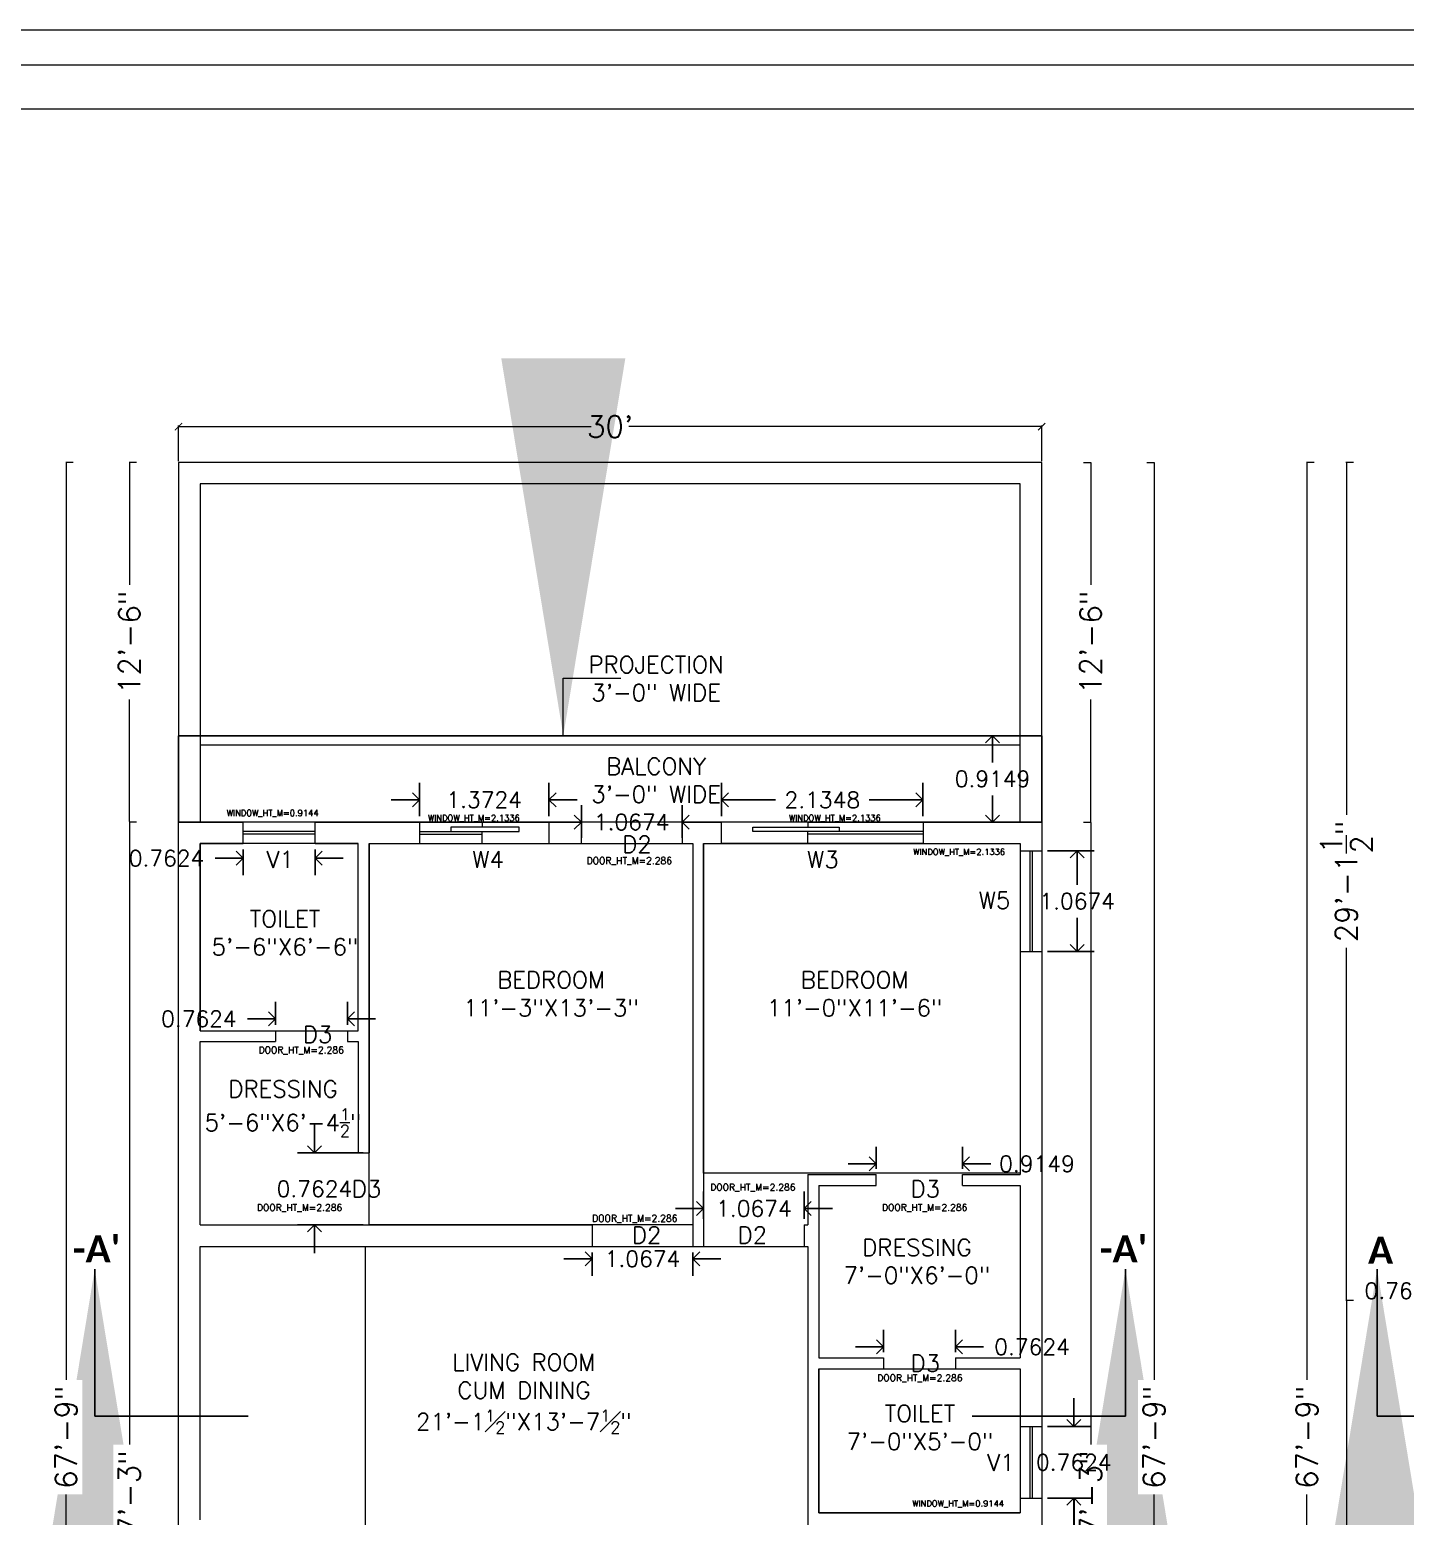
# Model space of a CAD drawing. Header units: metres. Extents: x 0 to 66.7, y 0 to 52.7.
# Drawn here: x 20.98 to 35.56, y 36.93 to 52.69 of the extents above; entities that cross this region are included whole.
import ezdxf

# ---------------------------------------------------------------- set-up
doc = ezdxf.new("R2010")
doc.units = ezdxf.units.M
for name, color, linetype in [('BLK_1_FLR_1_BALCONY_1', 7, 'Continuous'), ('BLK_1_FLR_1_BLT_UP_AREA', 25, 'Continuous'), ('BLK_1_FLR_1_BLT_UP_AREA_DEDUCT', 25, 'Continuous'), ('BLK_1_FLR_1_NON_HABITATIONAL_DOOR_1', 210, 'Continuous'), ('BLK_1_FLR_1_NON_HABITATIONAL_DOOR_2', 210, 'Continuous'), ('BLK_1_FLR_1_NON_HABITATIONAL_DOOR_3', 210, 'Continuous'), ('BLK_1_FLR_1_NON_HABITATIONAL_DOOR_4', 210, 'Continuous'), ('BLK_1_FLR_1_REGULAR_ROOM_1', 154, 'Continuous'), ('BLK_1_FLR_1_REGULAR_ROOM_1_DOOR_1', 210, 'Continuous'), ('BLK_1_FLR_1_REGULAR_ROOM_1_WINDOW_1', 50, 'Continuous'), ('BLK_1_FLR_1_REGULAR_ROOM_2', 154, 'Continuous'), ('BLK_1_FLR_1_REGULAR_ROOM_2_DOOR_1', 210, 'Continuous'), ('BLK_1_FLR_1_REGULAR_ROOM_2_WINDOW_1', 50, 'Continuous'), ('BLK_1_FLR_1_REGULAR_ROOM_3', 154, 'Continuous'), ('BLK_1_FLR_1_REGULAR_ROOM_3_DOOR_1', 210, 'Continuous'), ('BLK_1_FLR_1_REGULAR_ROOM_3_WINDOW_2', 50, 'Continuous'), ('BLK_1_FLR_1_TOILET_1', 212, 'Continuous'), ('BLK_1_FLR_1_TOILET_1_VENTILATION', 50, 'Continuous'), ('BLK_1_FLR_1_TOILET_2', 212, 'Continuous'), ('BLK_1_FLR_1_TOILET_2_VENTILATION', 50, 'Continuous'), ('BLK_1_FLR_2_TOILET_1_VENTILATION', 50, 'Continuous')]:
    doc.layers.add(name, color=color, linetype=linetype)
doc.layers.add('TEXT', color=7, linetype='Continuous', lineweight=18)
doc.styles.get("Standard").update_dxf_attribs({"font": 'simplex.shx'})
doc.dimstyles.new('INSIDE 2', dxfattribs={"dimtxt": 8, "dimasz": 6, "dimexe": 0.125, "dimexo": 0.0625, "dimgap": 0.09, "dimtad": 1, "dimdec": 5, "dimzin": 3, "dimdsep": 46, "dimlunit": 4, "dimtxsty": 'Standard', "dimblk": 'ARCHTICK', "dimcen": 0.125, "dimdle": 0.125, "dimazin": 2, "dimtfac": 1, "dimtdec": 5, "dimtofl": 0, "dimtmove": 0, "dimatfit": 3, "dimfxl": 8, "dimfxlon": 1, "dimfrac": 1, "dimtolj": 1, "dimtzin": 0, "dimarcsym": 0})
doc.dimstyles.new('int. working', dxfattribs={"dimtxt": 9, "dimasz": 0.18, "dimexe": 0.18, "dimexo": 0.0625, "dimgap": 0.09, "dimtad": 0, "dimdec": 1, "dimzin": 0, "dimdsep": 46, "dimlunit": 4, "dimtxsty": 'Standard', "dimcen": 0.09, "dimadec": 0, "dimazin": 0, "dimtfac": 1, "dimtdec": 1, "dimtofl": 0, "dimtmove": 0, "dimatfit": 3, "dimfxl": 1, "dimtolj": 1, "dimtzin": 0, "dimlwd": 5, "dimlwe": 0, "dimarcsym": 0})
doc.dimstyles.get("Standard").update_dxf_attribs({"dimtxt": 0.17, "dimasz": 0.149, "dimexe": 0.18, "dimexo": 0.0625, "dimgap": 0.09, "dimtad": 0, "dimtih": 1, "dimtoh": 1, "dimdec": 4, "dimzin": 0, "dimdsep": 46, "dimtxsty": 'Standard', "dimblk": 'OPEN90', "dimcen": 0.09, "dimadec": 0, "dimazin": 0, "dimtfac": 1, "dimtdec": 4, "dimtofl": 0, "dimtmove": 0, "dimatfit": 1, "dimldrblk": 'OPEN', "dimfxl": 1, "dimtolj": 1, "dimtzin": 0, "dimarcsym": 0})

# ---------------------------------------------------------------- blocks, each defined once
blk = doc.blocks.new('_ArchTick')
at = {"color": 0, "linetype": 'ByBlock', "const_width": 0.15}
blk.add_lwpolyline([(-0.5, -0.5), (0.5, 0.5)], dxfattribs=at)
blk = doc.blocks.new('_Open90')
at = {"color": 0, "linetype": 'ByBlock', "lineweight": -2}
for p, q in [((0, 0), (-1, 0)), ((-0.5, 0.5), (0, 0)), ((0, 0), (-0.5, -0.5))]:
    blk.add_line(p, q, dxfattribs=at)
blk = doc.blocks.new('*D213')
at = {"layer": 'BLK_1_FLR_1_BALCONY_1', "color": 0, "lineweight": -2, "transparency": 16777216}
for p, q in [((31.416, 45.207), (31.006, 45.207)), ((31.186, 45.058), (31.186, 44.924)), ((31.186, 44.441), (31.186, 44.574)), ((31.416, 44.292), (31.006, 44.292))]:
    blk.add_line(p, q, dxfattribs=at)
at = {"layer": 'DEFPOINTS', "color": 0, "lineweight": 0, "transparency": 16777216}
for p in [(31.186, 45.207), (31.479, 45.207), (31.479, 44.292)]:
    blk.add_point(p, dxfattribs=at)
at = {"layer": 'BLK_1_FLR_1_BALCONY_1', "color": 0, "lineweight": -2, "transparency": 16777216, "xscale": 0.149, "yscale": 0.149, "zscale": 0.149}
for p, rotation in [((31.186, 45.207), 90), ((31.186, 44.292), 270)]:
    blk.add_blockref('_Open90', p, dxfattribs=dict(at, rotation=rotation))
at = {"layer": 'BLK_1_FLR_1_BALCONY_1', "color": 0, "lineweight": 0, "transparency": 16777216, "insert": (31.186, 44.749), "char_height": 0.17, "attachment_point": 5}
blk.add_mtext('\\A1;0.9149', dxfattribs=at)
blk = doc.blocks.new('_Open')
at = {"color": 0, "linetype": 'ByBlock', "lineweight": -2}
for p, q in [((-1, 0.17), (0, 0)), ((-1, -0.17), (0, 0)), ((0, 0), (-1, 0))]:
    blk.add_line(p, q, dxfattribs=at)
blk = doc.blocks.new('*D295')
at = {"layer": 'BLK_1_FLR_1_REGULAR_ROOM_1_WINDOW_1', "color": 0, "lineweight": -2, "transparency": 16777216}
for p, q in [((25.112, 44.354), (25.112, 44.708)), ((26.485, 44.354), (26.485, 44.708)), ((24.963, 44.528), (24.814, 44.528)), ((26.634, 44.528), (26.783, 44.528))]:
    blk.add_line(p, q, dxfattribs=at)
at = {"layer": 'DEFPOINTS', "color": 0, "lineweight": 0, "transparency": 16777216}
for p in [(26.485, 44.528), (25.112, 44.292), (26.485, 44.292)]:
    blk.add_point(p, dxfattribs=at)
at = {"layer": 'BLK_1_FLR_1_REGULAR_ROOM_1_WINDOW_1', "color": 0, "lineweight": -2, "transparency": 16777216, "xscale": 0.149, "yscale": 0.149, "zscale": 0.149}
blk.add_blockref('_Open90', (25.112, 44.528), dxfattribs=at)
at = {"layer": 'BLK_1_FLR_1_REGULAR_ROOM_1_WINDOW_1', "color": 0, "lineweight": -2, "transparency": 16777216, "xscale": 0.149, "yscale": 0.149, "zscale": 0.149, "rotation": 180}
blk.add_blockref('_Open90', (26.485, 44.528), dxfattribs=at)
at = {"layer": 'BLK_1_FLR_1_REGULAR_ROOM_1_WINDOW_1', "color": 0, "lineweight": 0, "transparency": 16777216, "insert": (25.798, 44.528), "char_height": 0.17, "attachment_point": 5}
blk.add_mtext('\\A1;1.3724', dxfattribs=at)
blk = doc.blocks.new('*D296')
at = {"layer": 'BLK_1_FLR_1_REGULAR_ROOM_2_WINDOW_1', "color": 0, "lineweight": -2, "transparency": 16777216}
for p, q in [((28.314, 44.354), (28.314, 44.706)), ((30.449, 44.354), (30.449, 44.706)), ((28.463, 44.526), (28.887, 44.526)), ((30.3, 44.526), (29.877, 44.526))]:
    blk.add_line(p, q, dxfattribs=at)
at = {"layer": 'DEFPOINTS', "color": 0, "lineweight": 0, "transparency": 16777216}
for p in [(30.449, 44.526), (28.314, 44.292), (30.449, 44.292)]:
    blk.add_point(p, dxfattribs=at)
at = {"layer": 'BLK_1_FLR_1_REGULAR_ROOM_2_WINDOW_1', "color": 0, "lineweight": -2, "transparency": 16777216, "xscale": 0.149, "yscale": 0.149, "zscale": 0.149, "rotation": 180}
blk.add_blockref('_Open90', (28.314, 44.526), dxfattribs=at)
at = {"layer": 'BLK_1_FLR_1_REGULAR_ROOM_2_WINDOW_1', "color": 0, "lineweight": -2, "transparency": 16777216, "xscale": 0.149, "yscale": 0.149, "zscale": 0.149}
blk.add_blockref('_Open90', (30.449, 44.526), dxfattribs=at)
at = {"layer": 'BLK_1_FLR_1_REGULAR_ROOM_2_WINDOW_1', "color": 0, "lineweight": 0, "transparency": 16777216, "insert": (29.382, 44.526), "char_height": 0.17, "attachment_point": 5}
blk.add_mtext('\\A1;2.1348', dxfattribs=at)
blk = doc.blocks.new('*D298')
at = {"layer": 'BLK_1_FLR_1_REGULAR_ROOM_3_WINDOW_2', "color": 0, "lineweight": -2, "transparency": 16777216}
for p, q in [((31.77, 43.987), (32.263, 43.987)), ((32.083, 43.838), (32.083, 43.628)), ((32.083, 43.069), (32.083, 43.278)), ((31.77, 42.92), (32.263, 42.92))]:
    blk.add_line(p, q, dxfattribs=at)
at = {"layer": 'DEFPOINTS', "color": 0, "lineweight": 0, "transparency": 16777216}
for p in [(31.707, 43.987), (31.707, 42.92), (32.083, 42.92)]:
    blk.add_point(p, dxfattribs=at)
at = {"layer": 'BLK_1_FLR_1_REGULAR_ROOM_3_WINDOW_2', "color": 0, "lineweight": -2, "transparency": 16777216, "xscale": 0.149, "yscale": 0.149, "zscale": 0.149}
for p, rotation in [((32.083, 43.987), 90), ((32.083, 42.92), 270)]:
    blk.add_blockref('_Open90', p, dxfattribs=dict(at, rotation=rotation))
at = {"layer": 'BLK_1_FLR_1_REGULAR_ROOM_3_WINDOW_2', "color": 0, "lineweight": 0, "transparency": 16777216, "insert": (32.083, 43.453), "char_height": 0.17, "attachment_point": 5}
blk.add_mtext('\\A1;1.0674', dxfattribs=at)
blk = doc.blocks.new('*D299')
at = {"layer": 'BLK_1_FLR_1_TOILET_1_VENTILATION', "color": 0, "lineweight": -2, "transparency": 16777216}
for p, q in [((23.244, 44.001), (23.244, 43.728)), ((24.007, 44.001), (24.007, 43.728)), ((23.095, 43.908), (22.946, 43.908)), ((24.156, 43.908), (24.305, 43.908))]:
    blk.add_line(p, q, dxfattribs=at)
at = {"layer": 'DEFPOINTS', "color": 0, "lineweight": 0, "transparency": 16777216}
for p in [(23.244, 44.063), (24.007, 44.063), (23.244, 43.908)]:
    blk.add_point(p, dxfattribs=at)
at = {"layer": 'BLK_1_FLR_1_TOILET_1_VENTILATION', "color": 0, "lineweight": -2, "transparency": 16777216, "xscale": 0.149, "yscale": 0.149, "zscale": 0.149}
blk.add_blockref('_Open90', (23.244, 43.908), dxfattribs=at)
at = {"layer": 'BLK_1_FLR_1_TOILET_1_VENTILATION', "color": 0, "lineweight": -2, "transparency": 16777216, "xscale": 0.149, "yscale": 0.149, "zscale": 0.149, "rotation": 180}
blk.add_blockref('_Open90', (24.007, 43.908), dxfattribs=at)
at = {"layer": 'BLK_1_FLR_1_TOILET_1_VENTILATION', "color": 0, "lineweight": 0, "transparency": 16777216, "insert": (22.431, 43.908), "char_height": 0.17, "attachment_point": 5}
blk.add_mtext('\\A1;0.7624', dxfattribs=at)
blk = doc.blocks.new('*D300')
at = {"layer": 'BLK_1_FLR_1_TOILET_2_VENTILATION', "color": 0, "lineweight": -2, "transparency": 16777216}
for p, q in [((32.047, 38.036), (32.047, 38.185)), ((31.77, 37.887), (32.227, 37.887)), ((31.77, 37.125), (32.227, 37.125)), ((32.047, 36.976), (32.047, 36.827))]:
    blk.add_line(p, q, dxfattribs=at)
at = {"layer": 'DEFPOINTS', "color": 0, "lineweight": 0, "transparency": 16777216}
for p in [(31.707, 37.887), (32.047, 37.887), (31.707, 37.125)]:
    blk.add_point(p, dxfattribs=at)
at = {"layer": 'BLK_1_FLR_1_TOILET_2_VENTILATION', "color": 0, "lineweight": -2, "transparency": 16777216, "xscale": 0.149, "yscale": 0.149, "zscale": 0.149}
for p, rotation in [((32.047, 37.887), 270), ((32.047, 37.125), 90)]:
    blk.add_blockref('_Open90', p, dxfattribs=dict(at, rotation=rotation))
at = {"layer": 'BLK_1_FLR_1_TOILET_2_VENTILATION', "color": 0, "lineweight": 0, "transparency": 16777216, "insert": (32.047, 37.506), "char_height": 0.17, "attachment_point": 5}
blk.add_mtext('\\A1;0.7624', dxfattribs=at)
blk = doc.blocks.new('*D303')
at = {"layer": 'BLK_1_FLR_1_REGULAR_ROOM_1_DOOR_1', "color": 0, "lineweight": -2, "transparency": 16777216}
for p, q in [((26.828, 44.126), (26.828, 44.472)), ((27.895, 44.126), (27.895, 44.472)), ((26.679, 44.292), (26.53, 44.292)), ((28.044, 44.292), (28.193, 44.292))]:
    blk.add_line(p, q, dxfattribs=at)
at = {"layer": 'DEFPOINTS', "color": 0, "lineweight": 0, "transparency": 16777216}
for p in [(27.895, 44.292), (26.828, 44.063), (27.895, 44.063)]:
    blk.add_point(p, dxfattribs=at)
at = {"layer": 'BLK_1_FLR_1_REGULAR_ROOM_1_DOOR_1', "color": 0, "lineweight": -2, "transparency": 16777216, "xscale": 0.149, "yscale": 0.149, "zscale": 0.149}
blk.add_blockref('_Open90', (26.828, 44.292), dxfattribs=at)
at = {"layer": 'BLK_1_FLR_1_REGULAR_ROOM_1_DOOR_1', "color": 0, "lineweight": -2, "transparency": 16777216, "xscale": 0.149, "yscale": 0.149, "zscale": 0.149, "rotation": 180}
blk.add_blockref('_Open90', (27.895, 44.292), dxfattribs=at)
at = {"layer": 'BLK_1_FLR_1_REGULAR_ROOM_1_DOOR_1', "color": 0, "lineweight": 0, "transparency": 16777216, "insert": (27.361, 44.292), "char_height": 0.17, "attachment_point": 5}
blk.add_mtext('\\A1;1.0674', dxfattribs=at)
blk = doc.blocks.new('*D304')
at = {"layer": 'BLK_1_FLR_1_REGULAR_ROOM_2_DOOR_1', "color": 0, "lineweight": -2, "transparency": 16777216}
for p, q in [((28.124, 40.085), (28.124, 40.376)), ((29.191, 40.085), (29.191, 40.376)), ((27.975, 40.196), (27.826, 40.196)), ((29.34, 40.196), (29.489, 40.196))]:
    blk.add_line(p, q, dxfattribs=at)
at = {"layer": 'DEFPOINTS', "color": 0, "lineweight": 0, "transparency": 16777216}
for p in [(28.124, 40.196), (28.124, 40.022), (29.191, 40.022)]:
    blk.add_point(p, dxfattribs=at)
at = {"layer": 'BLK_1_FLR_1_REGULAR_ROOM_2_DOOR_1', "color": 0, "lineweight": -2, "transparency": 16777216, "xscale": 0.149, "yscale": 0.149, "zscale": 0.149}
blk.add_blockref('_Open90', (28.124, 40.196), dxfattribs=at)
at = {"layer": 'BLK_1_FLR_1_REGULAR_ROOM_2_DOOR_1', "color": 0, "lineweight": -2, "transparency": 16777216, "xscale": 0.149, "yscale": 0.149, "zscale": 0.149, "rotation": 180}
blk.add_blockref('_Open90', (29.191, 40.196), dxfattribs=at)
at = {"layer": 'BLK_1_FLR_1_REGULAR_ROOM_2_DOOR_1', "color": 0, "lineweight": 0, "transparency": 16777216, "insert": (28.657, 40.196), "char_height": 0.17, "attachment_point": 5}
blk.add_mtext('\\A1;1.0674', dxfattribs=at)
blk = doc.blocks.new('*D305')
at = {"layer": 'BLK_1_FLR_1_REGULAR_ROOM_3_DOOR_1', "color": 0, "lineweight": -2, "transparency": 16777216}
for p, q in [((26.942, 39.731), (26.942, 39.483)), ((28.009, 39.731), (28.009, 39.483)), ((26.793, 39.663), (26.644, 39.663)), ((28.158, 39.663), (28.307, 39.663))]:
    blk.add_line(p, q, dxfattribs=at)
at = {"layer": 'DEFPOINTS', "color": 0, "lineweight": 0, "transparency": 16777216}
for p in [(26.942, 39.794), (28.009, 39.794), (28.009, 39.663)]:
    blk.add_point(p, dxfattribs=at)
at = {"layer": 'BLK_1_FLR_1_REGULAR_ROOM_3_DOOR_1', "color": 0, "lineweight": -2, "transparency": 16777216, "xscale": 0.149, "yscale": 0.149, "zscale": 0.149}
blk.add_blockref('_Open90', (26.942, 39.663), dxfattribs=at)
at = {"layer": 'BLK_1_FLR_1_REGULAR_ROOM_3_DOOR_1', "color": 0, "lineweight": -2, "transparency": 16777216, "xscale": 0.149, "yscale": 0.149, "zscale": 0.149, "rotation": 180}
blk.add_blockref('_Open90', (28.009, 39.663), dxfattribs=at)
at = {"layer": 'BLK_1_FLR_1_REGULAR_ROOM_3_DOOR_1', "color": 0, "lineweight": 0, "transparency": 16777216, "insert": (27.476, 39.663), "char_height": 0.17, "attachment_point": 5}
blk.add_mtext('\\A1;1.0674', dxfattribs=at)
blk = doc.blocks.new('*D307')
at = {"layer": 'BLK_1_FLR_1_NON_HABITATIONAL_DOOR_1', "color": 0, "lineweight": -2, "transparency": 16777216}
for p, q in [((23.587, 42.143), (23.587, 42.386)), ((24.35, 42.143), (24.35, 42.386)), ((23.438, 42.206), (23.289, 42.206)), ((24.499, 42.206), (24.648, 42.206))]:
    blk.add_line(p, q, dxfattribs=at)
at = {"layer": 'DEFPOINTS', "color": 0, "lineweight": 0, "transparency": 16777216}
for p in [(23.587, 42.206), (23.587, 42.081), (24.35, 42.081)]:
    blk.add_point(p, dxfattribs=at)
at = {"layer": 'BLK_1_FLR_1_NON_HABITATIONAL_DOOR_1', "color": 0, "lineweight": -2, "transparency": 16777216, "xscale": 0.149, "yscale": 0.149, "zscale": 0.149}
blk.add_blockref('_Open90', (23.587, 42.206), dxfattribs=at)
at = {"layer": 'BLK_1_FLR_1_NON_HABITATIONAL_DOOR_1', "color": 0, "lineweight": -2, "transparency": 16777216, "xscale": 0.149, "yscale": 0.149, "zscale": 0.149, "rotation": 180}
blk.add_blockref('_Open90', (24.35, 42.206), dxfattribs=at)
at = {"layer": 'BLK_1_FLR_1_NON_HABITATIONAL_DOOR_1', "color": 0, "lineweight": 0, "transparency": 16777216, "insert": (22.774, 42.206), "char_height": 0.17, "attachment_point": 5}
blk.add_mtext('\\A1;0.7624', dxfattribs=at)
blk = doc.blocks.new('*D308')
at = {"layer": 'BLK_1_FLR_1_NON_HABITATIONAL_DOOR_2', "color": 0, "lineweight": -2, "transparency": 16777216}
for p, q in [((30.03, 38.674), (30.03, 38.91)), ((30.792, 38.674), (30.792, 38.91)), ((29.881, 38.73), (29.732, 38.73)), ((30.941, 38.73), (31.09, 38.73))]:
    blk.add_line(p, q, dxfattribs=at)
at = {"layer": 'DEFPOINTS', "color": 0, "lineweight": 0, "transparency": 16777216}
for p in [(30.03, 38.612), (30.792, 38.73), (30.792, 38.612)]:
    blk.add_point(p, dxfattribs=at)
at = {"layer": 'BLK_1_FLR_1_NON_HABITATIONAL_DOOR_2', "color": 0, "lineweight": -2, "transparency": 16777216, "xscale": 0.149, "yscale": 0.149, "zscale": 0.149}
blk.add_blockref('_Open90', (30.03, 38.73), dxfattribs=at)
at = {"layer": 'BLK_1_FLR_1_NON_HABITATIONAL_DOOR_2', "color": 0, "lineweight": -2, "transparency": 16777216, "xscale": 0.149, "yscale": 0.149, "zscale": 0.149, "rotation": 180}
blk.add_blockref('_Open90', (30.792, 38.73), dxfattribs=at)
at = {"layer": 'BLK_1_FLR_1_NON_HABITATIONAL_DOOR_2', "color": 0, "lineweight": 0, "transparency": 16777216, "insert": (31.605, 38.73), "char_height": 0.17, "attachment_point": 5}
blk.add_mtext('\\A1;0.7624', dxfattribs=at)
blk = doc.blocks.new('*D309')
at = {"layer": 'BLK_1_FLR_1_NON_HABITATIONAL_DOOR_3', "color": 0, "lineweight": -2, "transparency": 16777216}
for p, q in [((23.999, 40.934), (23.999, 41.083)), ((24.516, 40.785), (23.819, 40.785)), ((24.516, 40.022), (23.819, 40.022)), ((23.999, 39.873), (23.999, 39.724))]:
    blk.add_line(p, q, dxfattribs=at)
at = {"layer": 'DEFPOINTS', "color": 0, "lineweight": 0, "transparency": 16777216}
for p in [(23.999, 40.785), (24.578, 40.785), (24.578, 40.022)]:
    blk.add_point(p, dxfattribs=at)
at = {"layer": 'BLK_1_FLR_1_NON_HABITATIONAL_DOOR_3', "color": 0, "lineweight": -2, "transparency": 16777216, "xscale": 0.149, "yscale": 0.149, "zscale": 0.149}
for p, rotation in [((23.999, 40.785), 270), ((23.999, 40.022), 90)]:
    blk.add_blockref('_Open90', p, dxfattribs=dict(at, rotation=rotation))
at = {"layer": 'BLK_1_FLR_1_NON_HABITATIONAL_DOOR_3', "color": 0, "lineweight": 0, "transparency": 16777216, "insert": (23.999, 40.404), "char_height": 0.17, "attachment_point": 5}
blk.add_mtext('\\A1;0.7624', dxfattribs=at)
blk = doc.blocks.new('*D310')
at = {"layer": 'BLK_1_FLR_1_NON_HABITATIONAL_DOOR_4', "color": 0, "lineweight": -2, "transparency": 16777216}
for p, q in [((29.954, 40.618), (29.954, 40.849)), ((30.869, 40.618), (30.869, 40.849)), ((29.805, 40.669), (29.656, 40.669)), ((31.018, 40.669), (31.167, 40.669))]:
    blk.add_line(p, q, dxfattribs=at)
at = {"layer": 'DEFPOINTS', "color": 0, "lineweight": 0, "transparency": 16777216}
for p in [(30.869, 40.669), (29.954, 40.556), (30.869, 40.556)]:
    blk.add_point(p, dxfattribs=at)
at = {"layer": 'BLK_1_FLR_1_NON_HABITATIONAL_DOOR_4', "color": 0, "lineweight": -2, "transparency": 16777216, "xscale": 0.149, "yscale": 0.149, "zscale": 0.149}
blk.add_blockref('_Open90', (29.954, 40.669), dxfattribs=at)
at = {"layer": 'BLK_1_FLR_1_NON_HABITATIONAL_DOOR_4', "color": 0, "lineweight": -2, "transparency": 16777216, "xscale": 0.149, "yscale": 0.149, "zscale": 0.149, "rotation": 180}
blk.add_blockref('_Open90', (30.869, 40.669), dxfattribs=at)
at = {"layer": 'BLK_1_FLR_1_NON_HABITATIONAL_DOOR_4', "color": 0, "lineweight": 0, "transparency": 16777216, "insert": (31.657, 40.669), "char_height": 0.17, "attachment_point": 5}
blk.add_mtext('\\A1;0.9149', dxfattribs=at)
blk = doc.blocks.new('*D334')
at = {"layer": 'BLK_1_FLR_2_TOILET_1_VENTILATION', "color": 0, "lineweight": -2, "transparency": 16777216}
for p, q in [((36.343, 39.284), (36.343, 39.504)), ((37.105, 39.284), (37.105, 39.504)), ((36.194, 39.324), (36.045, 39.324)), ((37.254, 39.324), (37.403, 39.324))]:
    blk.add_line(p, q, dxfattribs=at)
at = {"layer": 'DEFPOINTS', "color": 0, "lineweight": 0, "transparency": 16777216}
for p in [(36.343, 39.324), (36.343, 39.222), (37.105, 39.222)]:
    blk.add_point(p, dxfattribs=at)
at = {"layer": 'BLK_1_FLR_2_TOILET_1_VENTILATION', "color": 0, "lineweight": -2, "transparency": 16777216, "xscale": 0.149, "yscale": 0.149, "zscale": 0.149}
blk.add_blockref('_Open90', (36.343, 39.324), dxfattribs=at)
at = {"layer": 'BLK_1_FLR_2_TOILET_1_VENTILATION', "color": 0, "lineweight": -2, "transparency": 16777216, "xscale": 0.149, "yscale": 0.149, "zscale": 0.149, "rotation": 180}
blk.add_blockref('_Open90', (37.105, 39.324), dxfattribs=at)
at = {"layer": 'BLK_1_FLR_2_TOILET_1_VENTILATION', "color": 0, "lineweight": 0, "transparency": 16777216, "insert": (35.53, 39.324), "char_height": 0.17, "attachment_point": 5}
blk.add_mtext('\\A1;0.7624', dxfattribs=at)

msp = doc.modelspace()

# ---------------------------------------------------------------- linework, layer by layer
at = {"lineweight": 0, "ltscale": 10}
for p, q in [((22.55794, 48.11691), (22.55794, 48.49516)), ((22.55794, 48.48245), (26.93383, 48.48245)), ((31.70728, 48.48245), (27.33139, 48.48245)), ((31.70728, 48.11691), (31.70728, 48.49516)), ((29.22933, 44.29197), (28.3144, 44.29197)), ((29.22933, 44.29197), (30.44925, 44.29197)), ((29.22933, 44.29197), (29.22933, 44.23669)), ((30.44925, 44.19031), (29.22933, 44.19031)), ((29.22933, 44.06324), (29.22933, 44.19031)), ((30.44925, 44.1649), (29.22933, 44.1649)), ((29.22933, 44.06324), (28.3144, 44.06324)), ((30.44925, 44.06324), (29.22933, 44.06324))]:
    msp.add_line(p, q, dxfattribs=at)
at = {"lineweight": 0}
for p, q in [((21.44333, 48.1042), (21.36251, 48.1042)), ((21.36709, 48.09962), (21.36709, 38.16885)), ((22.11468, 48.1042), (22.03387, 48.1042)), ((22.03844, 48.09962), (22.03844, 46.58248)), ((32.15053, 48.1042), (32.23135, 48.1042)), ((32.22678, 48.09962), (32.22678, 46.58248)), ((32.82189, 48.1042), (32.90271, 48.1042)), ((32.89813, 48.09962), (32.89813, 38.16885)), ((34.59407, 48.1042), (34.51326, 48.1042)), ((34.51783, 48.09962), (34.51783, 38.16885)), ((35.01269, 48.1042), (34.93187, 48.1042)), ((34.93644, 48.09962), (34.93644, 44.14346)), ((22.03844, 44.29655), (22.03844, 45.81369)), ((32.22678, 44.29655), (32.22678, 45.81369)), ((22.11468, 44.29197), (22.03387, 44.29197)), ((22.11468, 44.29197), (22.03387, 44.29197)), ((22.03844, 44.2874), (22.03844, 37.48663)), ((22.55794, 29.88176), (22.55794, 44.29197)), ((22.55794, 44.29197), (23.24414, 44.29197)), ((23.24414, 44.06324), (23.24414, 44.29197)), ((24.00658, 44.29197), (23.24414, 44.29197)), ((24.00658, 44.06324), (24.00658, 44.29197)), ((24.00658, 44.29197), (26.82763, 44.29197)), ((24.46405, 44.29197), (25.11213, 44.29197)), ((25.11213, 44.29197), (25.11213, 44.06324)), ((25.77795, 44.29197), (25.11213, 44.29197)), ((25.77795, 44.29197), (25.77795, 44.23669)), ((25.77795, 44.29197), (26.48453, 44.29197)), ((26.48453, 44.29197), (26.82763, 44.29197)), ((26.48453, 44.29197), (26.48453, 44.06324)), ((26.82763, 44.29197), (26.82763, 44.06324)), ((27.89505, 44.29197), (28.3144, 44.29197)), ((27.89505, 44.29197), (27.89505, 44.06324)), ((28.3144, 44.06324), (28.3144, 44.29197)), ((30.44925, 44.29197), (31.70728, 44.29197)), ((30.44925, 44.29197), (30.44925, 44.06324)), ((31.70728, 44.29197), (31.70728, 43.98699)), ((32.15053, 44.29197), (32.23135, 44.29197)), ((32.15053, 44.29197), (32.23135, 44.29197)), ((32.22678, 44.2874), (32.22678, 37.48663)), ((24.00658, 44.19031), (23.24414, 44.19031)), ((24.00658, 44.1649), (23.24414, 44.1649)), ((25.11213, 44.19031), (25.77795, 44.19031)), ((25.11213, 44.1649), (25.77795, 44.1649)), ((25.77795, 44.06324), (25.77795, 44.19031)), ((22.78667, 42.08088), (22.78667, 44.06324)), ((22.78667, 44.06324), (23.24414, 44.06324)), ((24.00658, 44.06324), (23.24414, 44.06324)), ((24.00658, 44.06324), (24.46405, 44.06324)), ((24.46405, 42.08088), (24.46405, 44.06324)), ((24.57842, 44.06324), (24.57842, 40.78473)), ((24.57842, 44.06324), (25.11213, 44.06324)), ((25.11213, 44.06324), (25.77795, 44.06324)), ((25.77795, 44.06324), (26.48453, 44.06324)), ((26.48453, 44.06324), (26.82763, 44.06324)), ((27.89505, 44.06324), (28.00942, 44.06324)), ((28.00942, 44.06324), (28.00942, 39.79355)), ((28.12379, 44.06324), (28.12379, 39.79355)), ((28.12379, 44.06324), (28.3144, 44.06324)), ((30.44925, 44.06324), (31.47855, 44.06324)), ((31.47855, 44.06324), (31.47855, 43.98699)), ((31.47855, 43.98699), (31.70728, 43.98699)), ((31.47855, 43.98699), (31.47855, 42.91957)), ((31.58021, 43.98699), (31.58021, 42.91957)), ((31.60562, 43.98699), (31.60562, 42.91957)), ((31.70728, 43.98699), (31.70728, 42.91957)), ((34.93644, 39.22629), (34.93644, 43.18245)), ((31.47855, 42.91957), (31.47855, 40.55599)), ((31.47855, 42.91957), (31.70728, 42.91957)), ((31.70728, 42.91957), (31.70728, 37.88743)), ((22.78667, 42.08088), (23.58724, 42.08088)), ((23.58724, 42.08088), (23.58724, 41.96652)), ((24.34968, 42.08088), (24.46405, 42.08088)), ((24.34968, 42.08088), (24.34968, 41.96652)), ((22.78667, 40.02228), (22.78667, 41.96652)), ((22.78667, 41.96652), (23.58724, 41.96652)), ((24.34968, 41.96652), (24.46405, 41.96652)), ((24.46405, 41.96652), (24.46405, 40.78473)), ((24.46405, 40.78473), (24.57842, 40.78473)), ((29.22933, 40.55599), (29.22933, 40.02228)), ((29.22933, 40.55599), (29.95366, 40.55599)), ((29.95366, 40.44162), (29.95366, 40.55599)), ((30.86859, 40.55599), (31.47855, 40.55599)), ((30.86859, 40.44162), (30.86859, 40.55599)), ((29.3437, 40.44162), (29.3437, 38.61176)), ((29.3437, 40.44162), (29.95366, 40.44162)), ((30.86859, 40.44162), (31.47855, 40.44162)), ((31.47855, 40.44162), (31.47855, 38.61176)), ((22.78667, 40.02228), (26.942, 40.02228)), ((26.942, 40.02228), (26.942, 39.79355)), ((29.19121, 40.02228), (29.19121, 39.79355)), ((29.19121, 40.02228), (29.22933, 40.02228)), ((22.78667, 36.89626), (22.78667, 39.79355)), ((22.78667, 39.79355), (26.942, 39.79355)), ((28.00942, 39.79355), (28.12379, 39.79355)), ((29.19121, 39.79355), (29.22933, 39.79355)), ((29.22933, 39.79355), (29.22933, 35.63822)), ((35.01269, 39.22171), (34.93187, 39.22171)), ((35.01269, 39.22171), (34.93187, 39.22171)), ((34.93644, 39.21714), (34.93644, 36.1504)), ((29.3437, 38.61176), (30.0299, 38.61176)), ((30.0299, 38.61176), (30.0299, 38.49739)), ((30.79235, 38.61176), (31.47855, 38.61176)), ((30.79235, 38.61176), (30.79235, 38.49739)), ((29.3437, 38.49739), (29.3437, 36.9725)), ((29.3437, 38.49739), (30.0299, 38.49739)), ((30.79235, 38.49739), (31.47855, 38.49739)), ((31.47855, 38.49739), (31.47855, 37.88743)), ((31.47855, 37.88743), (31.70728, 37.88743)), ((31.47855, 37.88743), (31.47855, 37.12499)), ((31.58021, 37.88743), (31.58021, 37.12499)), ((31.60562, 37.88743), (31.60562, 37.12499)), ((31.70728, 37.88743), (31.70728, 37.12499)), ((21.36709, 27.44651), (21.36709, 37.37728)), ((32.89813, 27.44651), (32.89813, 37.37728)), ((34.51783, 27.44651), (34.51783, 37.37728)), ((31.47855, 37.12499), (31.47855, 36.9725)), ((31.47855, 37.12499), (31.70728, 37.12499)), ((31.70728, 37.12499), (31.70728, 36.40067)), ((29.3437, 36.9725), (31.47855, 36.9725))]:
    msp.add_line(p, q, dxfattribs=at)
at = {"lineweight": 0, "ltscale": 0.3}
for p, q in [((31.70728, 45.20691), (22.55794, 45.20691)), ((31.47855, 45.10525), (22.78667, 45.10525))]:
    msp.add_line(p, q, dxfattribs=at)
at = {"lineweight": 0}
for points in [[(0, 0), (0, 52.68901), (66.70833, 52.68901), (66.70833, 0)], [(0.5355, 0.37263), (0.5355, 52.31639), (66.3357, 52.31639), (66.3357, 0.37263)], [(1.05197, 0.83841), (1.05197, 51.8506), (65.86992, 51.8506), (65.86992, 0.83841)], [(26.16851, 44.23669), (25.44585, 44.23669), (25.44585, 44.19031), (26.16851, 44.19031)], [(29.95366, 40.55599), (29.95366, 40.55599), (29.95366, 40.55599), (29.95366, 40.55599)]]:
    msp.add_lwpolyline(points, close=True, dxfattribs=at)
for points in [[(31.70728, 44.29197), (31.70728, 48.1042), (22.55794, 48.1042), (22.55794, 44.29197)], [(31.47855, 44.29197), (31.47855, 47.87546), (22.78667, 47.87546), (22.78667, 45.20691)], [(22.78667, 45.20691), (22.78667, 44.29197)]]:
    msp.add_lwpolyline(points, dxfattribs=at)
at = {"lineweight": 0, "ltscale": 10}
msp.add_lwpolyline([(28.6465, 44.23669), (29.56143, 44.23669), (29.56143, 44.19031), (28.6465, 44.19031)], close=True, dxfattribs=at)
at = {"lineweight": 0}
for points in [[(21.36632, 48.09962), (21.36785, 48.09962), (21.36709, 48.1042)], [(22.03768, 48.09962), (22.0392, 48.09962), (22.03844, 48.1042)], [(32.22602, 48.09962), (32.22754, 48.09962), (32.22678, 48.1042)], [(32.89737, 48.09962), (32.89889, 48.09962), (32.89813, 48.1042)], [(34.51707, 48.09962), (34.51859, 48.09962), (34.51783, 48.1042)], [(34.93568, 48.09962), (34.93721, 48.09962), (34.93644, 48.1042)], [(22.03768, 44.29655), (22.0392, 44.29655), (22.03844, 44.29197)], [(22.03768, 44.2874), (22.0392, 44.2874), (22.03844, 44.29197)], [(32.22602, 44.29655), (32.22754, 44.29655), (32.22678, 44.29197)], [(32.22602, 44.2874), (32.22754, 44.2874), (32.22678, 44.29197)], [(34.93568, 39.22629), (34.93721, 39.22629), (34.93644, 39.22171)], [(34.93568, 39.21714), (34.93721, 39.21714), (34.93644, 39.22171)]]:
    msp.add_solid(points, dxfattribs=at)
at = {"layer": 'BLK_1_FLR_1_BALCONY_1', "lineweight": 0}
msp.add_lwpolyline([(22.55794, 45.20691), (31.70728, 45.20691), (31.70728, 44.29197), (22.55794, 44.29197)], close=True, dxfattribs=at)
at = {"layer": 'BLK_1_FLR_1_BLT_UP_AREA', "color": 25, "lineweight": 0}
msp.add_lwpolyline([(22.55794, 45.20691), (31.70728, 45.20691), (31.70728, 31.02543), (27.69174, 31.02543), (27.69174, 29.88176), (22.55794, 29.88176), (22.55794, 45.20691)], close=True, dxfattribs=at)
at = {"layer": 'BLK_1_FLR_1_BLT_UP_AREA_DEDUCT', "color": 25, "lineweight": 0}
msp.add_lwpolyline([(22.55794, 45.20691), (31.70728, 45.20691), (31.70728, 44.29197), (22.55794, 44.29197)], close=True, dxfattribs=at)
at = {"layer": 'BLK_1_FLR_1_REGULAR_ROOM_1', "color": 2, "lineweight": 0}
msp.add_lwpolyline([(24.57842, 44.06324), (28.00942, 44.06324), (28.00942, 40.02228), (24.57842, 40.02228)], close=True, dxfattribs=at)
at = {"layer": 'BLK_1_FLR_1_REGULAR_ROOM_2', "color": 2, "lineweight": 0}
msp.add_lwpolyline([(31.47855, 40.56935), (28.12379, 40.56935), (28.12379, 44.06324), (31.47855, 44.06324)], close=True, dxfattribs=at)
at = {"layer": 'BLK_1_FLR_1_REGULAR_ROOM_3', "color": 1, "lineweight": 0}
msp.add_lwpolyline([(29.22933, 35.63822), (24.5403, 35.63822), (24.5403, 39.79355), (29.22933, 39.79355)], close=True, dxfattribs=at)
at = {"layer": 'BLK_1_FLR_1_TOILET_1', "lineweight": 0}
msp.add_lwpolyline([(22.78667, 42.08088), (24.46405, 42.08088), (24.46405, 44.06324), (22.78667, 44.06324)], close=True, dxfattribs=at)
at = {"layer": 'BLK_1_FLR_1_TOILET_2', "lineweight": 0}
msp.add_lwpolyline([(29.3437, 38.49739), (31.47855, 38.49739), (31.47855, 36.9725), (29.3437, 36.9725)], close=True, dxfattribs=at)

# ---------------------------------------------------------------- block references
at = {"lineweight": 0, "ltscale": 10, "xscale": 0.0762445093815335, "yscale": 0.0762445093815335, "zscale": 0.0762445093815335, "rotation": 180}
msp.add_blockref('_ArchTick', (22.55794, 48.48245), dxfattribs=at)
at = {"lineweight": 0, "ltscale": 10, "xscale": 0.0762445093815335, "yscale": 0.0762445093815335, "zscale": 0.0762445093815335}
msp.add_blockref('_ArchTick', (31.70728, 48.48245), dxfattribs=at)

# ---------------------------------------------------------------- texts
at = {"color": 7, "lineweight": 0, "ltscale": 10, "insert": (27.13261, 48.48245), "char_height": 0.228734, "attachment_point": 5}
msp.add_mtext("\\A1;30'", dxfattribs=at)
at = {"lineweight": 0, "char_height": 0.2859169}
for s, insert, attachment_point in [("\\A1;\\pxqc;{\\fCalibri|b1|i0|c0|p34;-A'}", (22.90587, 39.91072), 3), ("\\A1;\\pxqc;{\\fCalibri|b1|i0|c0|p34;-A'}", (31.35934, 39.91072), 1), ('\\A1;\\pxqc;{\\fCalibri|b1|i0|c0|p34;A}', (34.08315, 39.89594), 1)]:
    msp.add_mtext_dynamic_manual_height_columns(s, width=2.431164, gutter_width=0.02383, heights=[2.60308], dxfattribs=dict(at, insert=insert, attachment_point=attachment_point))
at = {"layer": 'BLK_1_FLR_1_NON_HABITATIONAL_DOOR_1', "lineweight": 0, "insert": (23.40643, 41.9112), "char_height": 0.0713353, "width": 1.0036879, "attachment_point": 1}
msp.add_mtext('DOOR_HT_M=2.286', dxfattribs=at)
at = {"layer": 'BLK_1_FLR_1_NON_HABITATIONAL_DOOR_2', "lineweight": 0, "insert": (29.9637, 38.43716), "char_height": 0.0713353, "width": 1.0036879, "attachment_point": 1}
msp.add_mtext('DOOR_HT_M=2.286', dxfattribs=at)
at = {"layer": 'BLK_1_FLR_1_NON_HABITATIONAL_DOOR_3', "lineweight": 0, "insert": (23.3893, 40.24179), "char_height": 0.0713353, "width": 1.0036879, "attachment_point": 1}
msp.add_mtext('DOOR_HT_M=2.286', dxfattribs=at)
at = {"layer": 'BLK_1_FLR_1_NON_HABITATIONAL_DOOR_4', "lineweight": 0, "insert": (30.01471, 40.24326), "char_height": 0.0713353, "width": 1.0036879, "attachment_point": 1}
msp.add_mtext('DOOR_HT_M=2.286', dxfattribs=at)
at = {"layer": 'BLK_1_FLR_1_REGULAR_ROOM_1_DOOR_1', "lineweight": 0, "insert": (26.8844, 43.91855), "char_height": 0.0713353, "width": 1.0036879, "attachment_point": 1}
msp.add_mtext('DOOR_HT_M=2.286', dxfattribs=at)
at = {"layer": 'BLK_1_FLR_1_REGULAR_ROOM_1_WINDOW_1', "lineweight": 0, "insert": (25.20126, 44.36752), "char_height": 0.0647561, "width": 1.1063572, "attachment_point": 1}
msp.add_mtext('WINDOW_HT_M=2.1336', dxfattribs=at)
at = {"layer": 'BLK_1_FLR_1_REGULAR_ROOM_2_DOOR_1', "lineweight": 0, "insert": (28.19363, 40.45779), "char_height": 0.0713353, "width": 1.0036879, "attachment_point": 1}
msp.add_mtext('DOOR_HT_M=2.286', dxfattribs=at)
at = {"layer": 'BLK_1_FLR_1_REGULAR_ROOM_2_WINDOW_1', "lineweight": 0, "insert": (29.0273, 44.36752), "char_height": 0.0647561, "width": 1.1063572, "attachment_point": 1}
msp.add_mtext('WINDOW_HT_M=2.1336', dxfattribs=at)
at = {"layer": 'BLK_1_FLR_1_REGULAR_ROOM_3_DOOR_1', "lineweight": 0, "insert": (26.942, 40.12743), "char_height": 0.0713353, "width": 1.0036879, "attachment_point": 1}
msp.add_mtext('DOOR_HT_M=2.286', dxfattribs=at)
at = {"layer": 'BLK_1_FLR_1_REGULAR_ROOM_3_WINDOW_2', "lineweight": 0, "insert": (30.34482, 44.00809), "char_height": 0.0647561, "width": 1.1063572, "attachment_point": 1}
msp.add_mtext('WINDOW_HT_M=2.1336', dxfattribs=at)
at = {"layer": 'BLK_1_FLR_1_TOILET_1_VENTILATION', "lineweight": 0, "insert": (23.06869, 44.42045), "char_height": 0.0647561, "width": 1.1063572, "attachment_point": 1}
msp.add_mtext('WINDOW_HT_M=0.9144', dxfattribs=at)
at = {"layer": 'BLK_1_FLR_1_TOILET_2_VENTILATION', "lineweight": 0, "insert": (30.33434, 37.10262), "char_height": 0.0647561, "width": 1.1063572, "attachment_point": 1}
msp.add_mtext('WINDOW_HT_M=0.9144', dxfattribs=at)
at = {"layer": 'TEXT', "lineweight": 0, "char_height": 0.1779039, "attachment_point": 3}
for s, insert, width in [('\\A1;\\pxqc;PROJECTION\\P3\'-0" WIDE', (29.17383, 46.04896), 3.1063796), ('\\A1;\\pxqc;BALCONY\\P3\'-0" WIDE', (29.17383, 44.97175), 3.1063796), ('\\A1;\\pxqc;D2', (28.16577, 44.14492), 1.4974644), ('\\A1;\\pxqc;V1', (24.38524, 43.98399), 1.4974644), ('\\A1;\\pxqc;W4', (26.58825, 43.98399), 1.4974644), ('\\A1;\\pxqc;W3', (30.13689, 43.98399), 1.4974644), ('\\A1;\\pxqc;W5', (31.95621, 43.55054), 1.4974644), ('\\A1;\\pxqc;TOILET 5\'-6"X6\'-6"', (24.43638, 43.35524), 1.4974644), ('\\A1;\\pxqc;BEDROOM\\P11\'-3"X13\'-3"', (27.78485, 42.70771), 2.5536108), ('\\A1;\\pxqc;BEDROOM\\P11\'-0"X11\'-6"', (31.0023, 42.70771), 2.5536108), ('\\A1;\\pxqc;D3', (24.78102, 42.12962), 1.4974644), ('\\A1;\\pxqc;DRESSING\\P5\'-6"X6\'-4{\\H0.7x;\\S1/2;}"', (24.94348, 41.5521), 2.5536108), ('\\A1;\\pxqc;D3', (25.30005, 40.49355), 1.4974644), ('\\A1;\\pxqc;D3', (31.22177, 40.49355), 1.4974644), ('\\A1;\\pxqc;D2', (28.26837, 40.00356), 1.4974644), ('\\A1;\\pxqc;D2', (29.38957, 40.00356), 1.4974644), ('\\A1;\\pxqc;DRESSING\\P7\'-0{\\H1x;"X6\'-0\\H1x;"}', (31.66159, 39.87275), 2.5536108), ('\\A1;\\pxqc;LIVING ROOM \\PCUM DINING 21\'-1{\\H0.7x;\\S1#2;\\H1.42857x;"X13\'-7\\H0.7x;\\S1#2;\\H1.42857x;"}', (27.49667, 38.65511), 2.5536108), ('\\A1;\\pxqc;D3', (31.22177, 38.64608), 1.4974644), ('\\A1;\\pxqc;TOILET 7\'-0"X5\'-0"', (31.16576, 38.11298), 1.4974644), ('\\A1;\\pxqc;V1', (32.02314, 37.59225), 1.4974644)]:
    msp.add_mtext(s, dxfattribs=dict(at, insert=insert, width=width))

# ---------------------------------------------------------------- dimensions: what is measured, and where the dimension line sits
at = {"layer": 'BLK_1_FLR_1_BALCONY_1', "lineweight": 0}
dim = msp.add_linear_dim(base=(31.18614, 45.20691), p1=(31.47855, 44.29197), p2=(31.47855, 45.20691), angle=90, dimstyle='Standard', dxfattribs=at)
dim.commit()
dim.dimension.update_dxf_attribs({"geometry": '*D213', "text_midpoint": (31.18614, 44.74944)})
at = {"layer": 'BLK_1_FLR_1_NON_HABITATIONAL_DOOR_1', "lineweight": 0}
dim = msp.add_linear_dim(base=(23.58724, 42.20566), p1=(24.34968, 42.08088), p2=(23.58724, 42.08088), dimstyle='Standard', dxfattribs=at)
dim.commit()
dim.dimension.update_dxf_attribs({"geometry": '*D307', "text_midpoint": (22.77424, 42.20566)})
at = {"layer": 'BLK_1_FLR_1_NON_HABITATIONAL_DOOR_2', "lineweight": 0}
dim = msp.add_linear_dim(base=(30.792345, 38.729781), p1=(30.0299, 38.611757), p2=(30.792345, 38.611757), dimstyle='Standard', dxfattribs=at)
dim.commit()
dim.dimension.update_dxf_attribs({"geometry": '*D308', "text_midpoint": (31.605345, 38.729781)})
at = {"layer": 'BLK_1_FLR_1_NON_HABITATIONAL_DOOR_3', "lineweight": 0}
dim = msp.add_linear_dim(base=(23.998755, 40.784725), p1=(24.578418, 40.02228), p2=(24.578418, 40.784725), angle=90, dimstyle='Standard', dxfattribs=at)
dim.commit()
dim.dimension.update_dxf_attribs({"geometry": '*D309', "text_midpoint": (23.998755, 40.403503)})
at = {"layer": 'BLK_1_FLR_1_NON_HABITATIONAL_DOOR_4', "lineweight": 0}
dim = msp.add_linear_dim(base=(30.86859, 40.66875), p1=(29.95366, 40.55599), p2=(30.86859, 40.55599), dimstyle='Standard', dxfattribs=at)
dim.commit()
dim.dimension.update_dxf_attribs({"geometry": '*D310', "text_midpoint": (31.6573, 40.66875)})
at = {"layer": 'BLK_1_FLR_1_REGULAR_ROOM_1_DOOR_1', "lineweight": 0}
dim = msp.add_linear_dim(base=(27.89505, 44.29197), p1=(26.82763, 44.06324), p2=(27.89505, 44.06324), dimstyle='Standard', dxfattribs=at)
dim.commit()
dim.dimension.update_dxf_attribs({"geometry": '*D303', "text_midpoint": (27.36134, 44.29197)})
at = {"layer": 'BLK_1_FLR_1_REGULAR_ROOM_1_WINDOW_1', "lineweight": 0}
dim = msp.add_linear_dim(base=(26.48453, 44.52788), p1=(25.11213, 44.29197), p2=(26.48453, 44.29197), dimstyle='Standard', dxfattribs=at)
dim.commit()
dim.dimension.update_dxf_attribs({"geometry": '*D295', "text_midpoint": (25.79833, 44.52788)})
at = {"layer": 'BLK_1_FLR_1_REGULAR_ROOM_2_DOOR_1', "lineweight": 0}
dim = msp.add_linear_dim(base=(28.12379, 40.1957), p1=(29.19121, 40.02228), p2=(28.12379, 40.02228), dimstyle='Standard', dxfattribs=at)
dim.commit()
dim.dimension.update_dxf_attribs({"geometry": '*D304', "text_midpoint": (28.6575, 40.1957)})
at = {"layer": 'BLK_1_FLR_1_REGULAR_ROOM_2_WINDOW_1', "lineweight": 0}
dim = msp.add_linear_dim(base=(30.449245, 44.526184), p1=(28.314399, 44.291973), p2=(30.449245, 44.291973), dimstyle='Standard', dxfattribs=at)
dim.commit()
dim.dimension.update_dxf_attribs({"geometry": '*D296', "text_midpoint": (29.381822, 44.526184)})
at = {"layer": 'BLK_1_FLR_1_REGULAR_ROOM_3_DOOR_1', "lineweight": 0}
dim = msp.add_linear_dim(base=(28.00942, 39.66316), p1=(26.942, 39.79355), p2=(28.00942, 39.79355), dimstyle='Standard', dxfattribs=at)
dim.commit()
dim.dimension.update_dxf_attribs({"geometry": '*D305', "text_midpoint": (27.47571, 39.66316)})
at = {"layer": 'BLK_1_FLR_1_REGULAR_ROOM_3_WINDOW_2', "lineweight": 0}
dim = msp.add_linear_dim(base=(32.08279, 42.91957), p1=(31.70728, 43.98699), p2=(31.70728, 42.91957), angle=90, dimstyle='Standard', dxfattribs=at)
dim.commit()
dim.dimension.update_dxf_attribs({"geometry": '*D298', "text_midpoint": (32.08279, 43.45328)})
at = {"layer": 'BLK_1_FLR_1_TOILET_1_VENTILATION', "lineweight": 0}
dim = msp.add_linear_dim(base=(23.24414, 43.90787), p1=(24.00658, 44.06324), p2=(23.24414, 44.06324), dimstyle='Standard', dxfattribs=at)
dim.commit()
dim.dimension.update_dxf_attribs({"geometry": '*D299', "text_midpoint": (22.43114, 43.90787)})
at = {"layer": 'BLK_1_FLR_2_TOILET_1_VENTILATION', "lineweight": 0}
dim = msp.add_linear_dim(base=(36.34278, 39.32445), p1=(37.10522, 39.22171), p2=(36.34278, 39.22171), dimstyle='Standard', dxfattribs=at)
dim.commit()
dim.dimension.update_dxf_attribs({"geometry": '*D334', "text_midpoint": (35.52978, 39.32445)})

# ---------------------------------------------------------------- leaders
at = {"lineweight": 0}
for points, dimstyle, override in [([(26.63676, 45.20691), (26.63676, 45.81686), (27.24672, 45.81686)], 'int. working', {"dimasz": 4, "dimgap": 0.09, "dimtad": 0, "dimfxl": 3, "dimfxlon": 1, "dimtfill": 1, "dimarcsym": 1}), ([(21.67028, 39.55201), (21.67028, 37.99651), (23.29528, 37.99651)], 'INSIDE 2', {"dimasz": 15, "dimtad": 0}), ([(32.59494, 39.55201), (32.59494, 37.99651), (30.96994, 37.99651)], 'INSIDE 2', {"dimasz": 15, "dimtad": 0}), ([(35.26207, 39.55201), (35.26207, 37.99651), (36.73078, 37.99651)], 'INSIDE 2', {"dimasz": 15, "dimtad": 0})]:
    msp.add_leader(points, dimstyle=dimstyle, override=override, dxfattribs=at)

# ---------------------------------------------------------------- next in the draw order: texts
at = {"lineweight": 0, "attachment_point": 5, "rotation": 90, "bg_fill": 3, "box_fill_scale": 1.25, "bg_fill_color": 9, "bg_fill_true_color": 13158600, "bg_fill_transparency": 0}
for s, insert, char_height in [('\\A1;12\'-6"', (22.03844, 46.19809), 0.228734), ('\\A1;12\'-6"', (32.22678, 46.19809), 0.228734), ('\\A1;29\'-1{\\H1x;\\S1/2;}"', (34.93644, 43.66296), 0.2287335), ('\\A1;67\'-9"', (21.36709, 37.77307), 0.228734), ('\\A1;67\'-9"', (32.89813, 37.77307), 0.228734), ('\\A1;67\'-9"', (34.51783, 37.77307), 0.228734), ('\\A1;47\'-3"', (22.03844, 37.08687), 0.228734), ('\\A1;47\'-3"', (32.22678, 37.08687), 0.228734)]:
    msp.add_mtext(s, dxfattribs=dict(at, insert=insert, char_height=char_height))

# ---------------------------------------------------------------- next in the draw order: dimensions: what is measured, and where the dimension line sits
at = {"layer": 'BLK_1_FLR_1_TOILET_2_VENTILATION', "lineweight": 0}
dim = msp.add_linear_dim(base=(32.04748, 37.88743), p1=(31.70728, 37.12499), p2=(31.70728, 37.88743), angle=90, dimstyle='Standard', dxfattribs=at)
dim.commit()
dim.dimension.update_dxf_attribs({"geometry": '*D300', "text_midpoint": (32.04748, 37.50621)})

doc.saveas('drawing.dxf')
